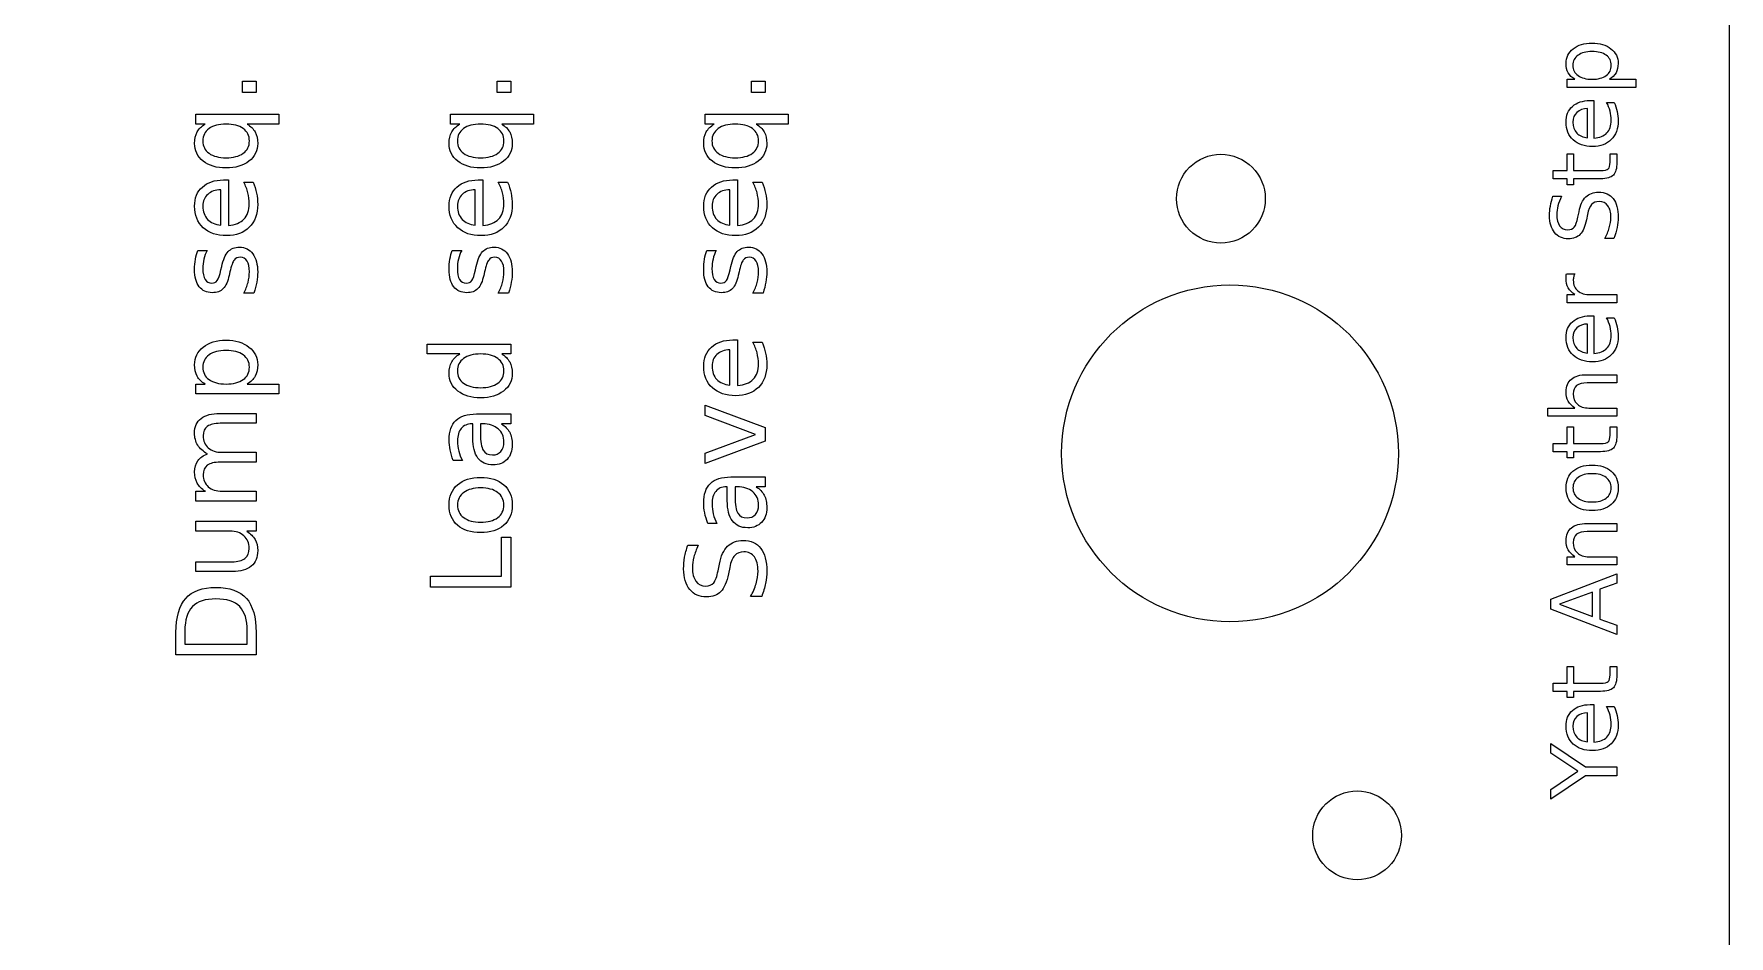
# Model space of a CAD drawing. Extents: x 30 to 245, y 40 to 174.
# Drawn here: x 185.8 to 245, y 73 to 104.5 of the extents above; entities that cross this region are included whole.
import ezdxf

# ---------------------------------------------------------------- set-up
doc = ezdxf.new("R2010")
doc.units = 0
doc.layers.add('Calque_1', color=7, linetype='CONTINUOUS')

msp = doc.modelspace()

# ---------------------------------------------------------------- linework, layer by layer
at = {"layer": 'Calque_1', "color": 1}
for points in [[(30, 174.5), (245, 174.5), (245, 39.5), (30, 39.5)], [(228.8025, 98.745)], [(233.45001, 89.855)], [(233.55999, 76.52)]]:
    msp.add_lwpolyline(points, close=True, dxfattribs=at)
at = {"layer": 'Calque_1', "color": 7}
for points in [[(240.2153, 103.88305)], [(193.08375, 102.45312), (193.08375, 102.84875), (193.56, 102.84875), (193.56, 102.45312)], [(201.97375, 102.45312), (201.97375, 102.84875), (202.45, 102.84875), (202.45, 102.45312)], [(210.86375, 102.45312), (210.86375, 102.84875), (211.34, 102.84875), (211.34, 102.45312)], [(240.82007, 102.9147)], [(240.14259, 102.1722)], [(192.51187, 100.17312)], [(201.40187, 100.17312)], [(210.29187, 100.17312)], [(238.84634, 98.83254)], [(209.30189, 96.94067)], [(240.14259, 94.65439)], [(192.51187, 93.44937)], [(200.66877, 93.32375)], [(240.03435, 92.60169)], [(193.24498, 92.27562)], [(201.40187, 92.14812)], [(201.25189, 91.22937)], [(209.24, 89.49687), (209.24, 89.8625), (211.0025, 90.51875), (209.24, 91.175), (209.24, 91.54062), (211.34, 90.75312), (211.34, 90.28437)], [(191.8631, 89.83437)], [(210.14179, 89.03187)], [(239.30574, 88.65252)], [(239.54705, 88.65252)], [(200.29937, 88.05312)], [(200.59187, 88.05312)], [(240.03435, 87.41039)], [(191.40937, 86.59437)], [(199.65062, 85.18437), (199.65062, 85.56312), (202.13125, 85.56312), (202.13125, 86.92625), (202.45, 86.92625), (202.45, 85.18437)], [(208.6325, 86.645)], [(192.73128, 85.72625)], [(238.77052, 84.41253), (238.77052, 84.76677), (241.08, 85.64694), (241.08, 85.32209), (240.48755, 85.11172), (240.48755, 84.07067), (241.08, 83.8603), (241.08, 83.53081)], [(239.07835, 84.58888), (240.22767, 84.16503), (240.22767, 85.01427)], [(240.14259, 81.0852)], [(238.77052, 77.78263), (238.77052, 78.1183), (239.7203, 78.7587), (238.77052, 79.39447), (238.77052, 79.73014), (239.98017, 78.91339), (241.08, 78.91339), (241.08, 78.59938), (239.98017, 78.59938)]]:
    msp.add_lwpolyline(points, close=True, dxfattribs=at)
for points in [[(240.82013, 102.9147), (241.73897, 102.9147), (241.73897, 102.62853), (239.3475, 102.62853), (239.3475, 102.9147), (239.61047, 102.9147)], [(240.06065, 100.87283), (240.0591, 101.88758)], [(240.1426, 102.1722), (240.28181, 102.1722), (240.28181, 100.86355)], [(240.72269, 102.10569), (240.99185, 102.10569)], [(191.77877, 101.34875), (191.46, 101.34875), (191.46, 101.69375), (194.35875, 101.69375), (194.35875, 101.34875), (193.245, 101.34875)], [(200.66877, 101.34875), (200.35, 101.34875), (200.35, 101.69375), (203.24875, 101.69375), (203.24875, 101.34875), (202.135, 101.34875)], [(209.55877, 101.34875), (209.24, 101.34875), (209.24, 101.69375), (212.13875, 101.69375), (212.13875, 101.34875), (211.025, 101.34875)], [(238.8556, 99.72814), (239.3475, 99.72814), (239.3475, 100.31441), (239.5687, 100.31441), (239.5687, 99.72814), (240.5092, 99.72814)], [(240.84175, 100.02202), (240.84175, 100.31438), (241.08, 100.31438), (241.08, 100.02202)], [(240.5092, 99.44194), (239.5687, 99.44194), (239.5687, 99.23311), (239.3475, 99.23311), (239.3475, 99.44194), (238.8556, 99.44194), (238.8556, 99.72814)], [(192.32437, 97.82562), (192.3225, 99.05562)], [(192.42375, 99.40062), (192.5925, 99.40062), (192.5925, 97.81437)], [(192.42385, 99.40062), (192.42375, 99.40062)], [(193.12692, 99.32), (193.45317, 99.32)], [(201.21437, 97.82562), (201.2125, 99.05562)], [(201.31365, 99.40062), (201.31375, 99.40062)], [(201.31375, 99.40062), (201.4825, 99.40062), (201.4825, 97.81437)], [(202.01682, 99.32), (202.34307, 99.32)], [(210.10437, 97.82562), (210.1025, 99.05562)], [(210.20375, 99.40062), (210.3725, 99.40062), (210.3725, 97.81437)], [(210.20385, 99.40062), (210.20375, 99.40062)], [(210.90692, 99.32), (211.23317, 99.32)], [(238.84631, 98.8325), (239.15105, 98.8325)], [(239.72026, 98.10087), (239.75896, 98.28959)], [(240.05594, 98.19832), (240.01884, 98.00806)], [(240.97792, 97.35527), (240.65617, 97.35527)], [(191.52199, 96.94067), (191.52187, 96.94062)], [(191.52187, 96.94062), (191.84812, 96.94062)], [(200.41199, 96.94067), (200.41187, 96.94062)], [(200.41187, 96.94062), (200.73812, 96.94062)], [(209.30187, 96.94062), (209.62812, 96.94062)], [(192.33192, 96.25814), (192.35822, 96.37627)], [(192.64697, 96.1888), (192.61887, 96.0688)], [(201.22182, 96.25814), (201.24812, 96.37627)], [(201.53697, 96.1888), (201.50887, 96.0688)], [(210.11192, 96.25814), (210.13812, 96.37627)], [(210.42687, 96.1888), (210.39877, 96.0688)], [(239.32158, 96.12396), (239.61356, 96.12547)], [(193.48327, 95.44814), (193.12702, 95.44814)], [(202.37317, 95.44814), (202.01692, 95.44814)], [(211.26317, 95.44814), (210.90692, 95.44814)], [(240.16739, 95.39689), (241.08, 95.39689), (241.08, 95.11072), (239.3475, 95.11072), (239.3475, 95.39689), (239.61666, 95.39689)], [(240.06065, 93.35502), (240.0591, 94.36977)], [(240.1426, 94.65439), (240.28181, 94.65439), (240.28181, 93.34573)], [(240.72269, 94.58788), (240.99185, 94.58788)], [(200.66875, 93.32375), (199.5325, 93.32375), (199.5325, 93.66875), (202.45, 93.66875), (202.45, 93.32375), (202.135, 93.32375)], [(210.20375, 93.81312), (210.3725, 93.81312), (210.3725, 92.22687)], [(210.20385, 93.81312), (210.20375, 93.81312)], [(210.90692, 93.7325), (211.23317, 93.7325)], [(210.10437, 92.23812), (210.1025, 93.46812)], [(240.03431, 92.60169), (241.08, 92.60169), (241.08, 92.31706), (240.0436, 92.31706)], [(193.245, 92.27562), (194.35875, 92.27562), (194.35875, 91.92875), (191.46, 91.92875), (191.46, 92.27562), (191.77875, 92.27562)], [(192.2925, 91.25187), (193.56, 91.25187), (193.56, 90.905), (192.30375, 90.905)], [(201.25187, 91.22937), (202.45, 91.22937), (202.45, 90.88437), (202.13125, 90.88437)], [(240.10083, 91.43689), (241.08, 91.43689), (241.08, 91.15072), (238.67306, 91.15072), (238.67306, 91.43689), (239.61666, 91.43689)], [(201.12437, 90.40062), (201.12437, 90.88437), (201.09067, 90.88437)], [(201.47122, 90.88437), (201.39432, 90.88437), (201.39437, 90.54125)], [(238.8556, 90.19939), (239.3475, 90.19939), (239.3475, 90.78566), (239.5687, 90.78566), (239.5687, 90.19939), (240.5092, 90.19939)], [(240.84175, 90.49327), (240.84175, 90.78563), (241.08, 90.78563), (241.08, 90.49327)], [(240.5092, 89.91319), (239.5687, 89.91319), (239.5687, 89.70436), (239.3475, 89.70436), (239.3475, 89.91319), (238.8556, 89.91319), (238.8556, 90.19939)], [(192.37312, 89.8925), (193.56, 89.8925), (193.56, 89.54562), (192.30375, 89.54562)], [(200.76439, 89.60937), (200.44564, 89.60937)], [(210.14187, 89.03187), (211.34, 89.03187), (211.34, 88.68687), (211.02125, 88.68687)], [(192.37312, 88.53312), (193.56, 88.53312), (193.56, 88.18625), (191.46, 88.18625), (191.46, 88.53312), (191.78625, 88.53312)], [(210.01437, 88.20312), (210.01437, 88.68687), (209.98057, 88.68687)], [(210.36122, 88.68687), (210.28432, 88.68687), (210.28437, 88.34375)], [(192.65062, 87.14), (191.46, 87.14), (191.46, 87.485), (193.56, 87.485), (193.56, 87.14), (193.2375, 87.14)], [(209.65429, 87.41187), (209.33554, 87.41187)], [(240.03431, 87.41038), (241.08, 87.41038), (241.08, 87.12575), (240.0436, 87.12575)], [(208.6325, 86.645), (209.00187, 86.645)], [(192.73125, 85.72625), (191.46, 85.72625), (191.46, 86.07125), (192.71812, 86.07125)], [(209.69189, 85.75812), (209.73879, 85.98687)], [(210.09877, 85.87625), (210.05377, 85.64562)], [(240.10083, 86.24559), (241.08, 86.24559), (241.08, 85.95942), (239.3475, 85.95942), (239.3475, 86.24559), (239.61666, 86.24559)], [(211.21629, 84.85437), (210.82629, 84.85437)], [(190.76062, 82.82187), (190.76062, 83.6)], [(193.56, 83.6), (193.56, 82.82187), (190.76062, 82.82187)], [(191.07187, 83.20062), (193.24875, 83.20062), (193.24875, 83.65812)], [(191.07187, 83.65812), (191.07187, 83.20062)], [(238.8556, 81.83389), (239.3475, 81.83389), (239.3475, 82.42016), (239.5687, 82.42016), (239.5687, 81.83389), (240.5092, 81.83389)], [(240.84175, 82.12776), (240.84175, 82.42012), (241.08, 82.42012), (241.08, 82.12776)], [(240.5092, 81.54768), (239.5687, 81.54768), (239.5687, 81.33885), (239.3475, 81.33885), (239.3475, 81.54768), (238.8556, 81.54768), (238.8556, 81.83389)], [(240.06065, 79.78583), (240.0591, 80.80058)], [(240.1426, 81.0852), (240.28181, 81.0852), (240.28181, 79.77655)], [(240.72269, 81.01869), (240.99185, 81.01869)]]:
    msp.add_lwpolyline(points, dxfattribs=at)
for points in [[(239.30573, 103.46848), (239.30573, 103.67886), (239.38926, 103.849533), (239.55632, 103.9805)], [(239.72339, 103.75311), (239.603763, 103.667517), (239.54395, 103.54944), (239.54395, 103.39888)], [(239.55632, 103.9805), (239.72338, 104.1125), (239.943037, 104.1785), (240.21529, 104.1785)], [(240.2153, 103.88305), (240.005953, 103.88305), (239.841983, 103.839737), (239.72339, 103.75311)], [(240.21529, 104.1785), (240.487537, 104.1785), (240.707193, 104.1125), (240.87426, 103.9805)], [(240.70875, 103.75311), (240.589123, 103.839737), (240.42464, 103.88305), (240.2153, 103.88305)], [(240.88664, 103.39888), (240.88664, 103.54944), (240.827343, 103.667517), (240.70875, 103.75311)], [(240.87426, 103.9805), (241.04132, 103.849533), (241.12485, 103.67886), (241.12485, 103.46848)], [(239.38153, 103.14055), (239.330997, 103.23233), (239.30573, 103.34164), (239.30573, 103.46848)], [(239.61047, 102.9147), (239.507343, 102.9745), (239.43103, 103.049783), (239.38153, 103.14055)], [(239.54395, 103.39888), (239.54395, 103.248313), (239.603763, 103.129717), (239.72339, 103.04309)], [(239.72339, 103.04309), (239.841983, 102.957497), (240.005953, 102.9147), (240.2153, 102.9147)], [(240.2153, 102.9147), (240.42464, 102.9147), (240.589123, 102.957497), (240.70875, 103.04309)], [(240.70875, 103.04309), (240.827343, 103.129717), (240.88664, 103.248313), (240.88664, 103.39888)], [(241.05055, 103.14055), (241.000017, 103.049797), (240.92319, 102.974513), (240.82007, 102.9147)], [(241.12485, 103.46848), (241.12485, 103.34164), (241.100083, 103.23233), (241.05055, 103.14055)], [(239.30573, 101.41578), (239.30573, 101.648847), (239.38101, 101.832927), (239.53157, 101.96802)], [(239.53157, 101.96802), (239.681103, 102.10414), (239.884777, 102.1722), (240.14259, 102.1722)], [(240.0591, 101.88758), (239.903387, 101.88558), (239.779123, 101.84175), (239.68631, 101.75609)], [(240.84335, 101.79941), (240.81655, 101.90253), (240.77633, 102.004623), (240.72269, 102.10569)], [(240.99185, 102.10569), (241.035183, 102.003597), (241.068183, 101.898923), (241.09085, 101.79167)], [(191.50127, 101.07312), (191.56127, 101.184373), (191.65377, 101.27625), (191.77877, 101.34875)], [(192.51187, 101.34875), (192.258123, 101.34875), (192.059373, 101.29625), (191.91562, 101.19125)], [(193.11, 101.19125), (192.965, 101.29625), (192.765623, 101.34875), (192.51187, 101.34875)], [(193.245, 101.34875), (193.37, 101.27625), (193.463123, 101.184373), (193.52437, 101.07312)], [(200.39127, 101.07312), (200.45127, 101.184373), (200.54377, 101.27625), (200.66877, 101.34875)], [(201.40187, 101.34875), (201.148123, 101.34875), (200.949373, 101.29625), (200.80562, 101.19125)], [(202, 101.19125), (201.855, 101.29625), (201.655623, 101.34875), (201.40187, 101.34875)], [(202.135, 101.34875), (202.26, 101.27625), (202.353123, 101.184373), (202.41437, 101.07312)], [(209.28127, 101.07312), (209.34127, 101.184373), (209.43377, 101.27625), (209.55877, 101.34875)], [(210.29187, 101.34875), (210.038123, 101.34875), (209.839373, 101.29625), (209.69562, 101.19125)], [(210.89, 101.19125), (210.745, 101.29625), (210.545623, 101.34875), (210.29187, 101.34875)], [(211.025, 101.34875), (211.15, 101.27625), (211.243123, 101.184373), (211.30437, 101.07312)], [(239.55632, 100.79548), (239.38926, 100.94914), (239.30573, 101.155907), (239.30573, 101.41578)], [(239.68631, 101.75609), (239.593497, 101.67153), (239.54709, 101.559127), (239.54709, 101.41888)], [(239.54709, 101.41888), (239.54709, 101.260067), (239.59195, 101.132707), (239.68167, 101.0368)], [(240.73041, 101.03989), (240.832503, 101.14611), (240.88355, 101.29358), (240.88355, 101.4823)], [(240.88355, 101.4823), (240.88355, 101.591613), (240.87015, 101.697317), (240.84335, 101.79941)], [(241.12485, 101.46528), (241.12485, 101.188907), (241.044413, 100.969767), (240.88354, 100.80786)], [(241.09085, 101.79167), (241.113517, 101.684423), (241.12485, 101.575627), (241.12485, 101.46528)], [(191.40937, 100.67562), (191.40937, 100.83062), (191.440003, 100.96312), (191.50127, 101.07312)], [(191.71312, 100.055), (191.51062, 100.215), (191.40937, 100.421873), (191.40937, 100.67562)], [(191.91562, 101.19125), (191.77062, 101.08625), (191.69812, 100.9425), (191.69812, 100.76)], [(191.69812, 100.76), (191.69812, 100.5775), (191.77062, 100.43375), (191.91562, 100.32875)], [(193.32562, 100.76), (193.32562, 100.9425), (193.253747, 101.08625), (193.11, 101.19125)], [(193.11, 100.32875), (193.253747, 100.43375), (193.32562, 100.5775), (193.32562, 100.76)], [(193.61437, 100.67562), (193.61437, 100.421873), (193.51312, 100.215), (193.31062, 100.055)], [(193.52437, 101.07312), (193.58437, 100.96312), (193.61437, 100.83062), (193.61437, 100.67562)], [(200.29937, 100.67562), (200.29937, 100.83062), (200.330003, 100.96312), (200.39127, 101.07312)], [(200.60312, 100.055), (200.40062, 100.215), (200.29937, 100.421873), (200.29937, 100.67562)], [(200.80562, 101.19125), (200.66062, 101.08625), (200.58812, 100.9425), (200.58812, 100.76)], [(200.58812, 100.76), (200.58812, 100.5775), (200.66062, 100.43375), (200.80562, 100.32875)], [(202.21562, 100.76), (202.21562, 100.9425), (202.143747, 101.08625), (202, 101.19125)], [(202, 100.32875), (202.143747, 100.43375), (202.21562, 100.5775), (202.21562, 100.76)], [(202.50437, 100.67562), (202.50437, 100.421873), (202.40312, 100.215), (202.20062, 100.055)], [(202.41437, 101.07312), (202.47437, 100.96312), (202.50437, 100.83062), (202.50437, 100.67562)], [(209.18937, 100.67562), (209.18937, 100.83062), (209.220003, 100.96312), (209.28127, 101.07312)], [(209.49312, 100.055), (209.29062, 100.215), (209.18937, 100.421873), (209.18937, 100.67562)], [(209.69562, 101.19125), (209.55062, 101.08625), (209.47812, 100.9425), (209.47812, 100.76)], [(209.47812, 100.76), (209.47812, 100.5775), (209.55062, 100.43375), (209.69562, 100.32875)], [(211.10562, 100.76), (211.10562, 100.9425), (211.033747, 101.08625), (210.89, 101.19125)], [(210.89, 100.32875), (211.033747, 100.43375), (211.10562, 100.5775), (211.10562, 100.76)], [(211.39437, 100.67562), (211.39437, 100.421873), (211.29312, 100.215), (211.09062, 100.055)], [(211.30437, 101.07312), (211.36437, 100.96312), (211.39437, 100.83062), (211.39437, 100.67562)], [(240.23076, 100.56655), (239.947167, 100.56655), (239.722353, 100.64286), (239.55632, 100.79548)], [(239.68167, 101.0368), (239.771383, 100.94192), (239.89771, 100.887263), (240.06065, 100.87283)], [(240.88354, 100.80786), (240.722667, 100.646987), (240.505073, 100.56655), (240.23076, 100.56655)], [(240.28181, 100.86355), (240.47775, 100.87595), (240.627283, 100.93473), (240.73041, 101.03989)], [(192.51187, 99.81687), (192.18187, 99.81687), (191.91562, 99.896247), (191.71312, 100.055)], [(191.91562, 100.32875), (192.059373, 100.224997), (192.258123, 100.17312), (192.51187, 100.17312)], [(192.51187, 100.17312), (192.765623, 100.17312), (192.965, 100.224997), (193.11, 100.32875)], [(193.31062, 100.055), (193.10812, 99.896247), (192.84187, 99.81687), (192.51187, 99.81687)], [(201.40187, 99.81687), (201.07187, 99.81687), (200.80562, 99.896247), (200.60312, 100.055)], [(200.80562, 100.32875), (200.949373, 100.224997), (201.148123, 100.17312), (201.40187, 100.17312)], [(201.40187, 100.17312), (201.655623, 100.17312), (201.855, 100.224997), (202, 100.32875)], [(202.20062, 100.055), (201.99812, 99.896247), (201.73187, 99.81687), (201.40187, 99.81687)], [(210.29187, 99.81687), (209.96187, 99.81687), (209.69562, 99.896247), (209.49312, 100.055)], [(209.69562, 100.32875), (209.839373, 100.224997), (210.038123, 100.17312), (210.29187, 100.17312)], [(210.29187, 100.17312), (210.545623, 100.17312), (210.745, 100.224997), (210.89, 100.32875)], [(211.09062, 100.055), (210.88812, 99.896247), (210.62187, 99.81687), (210.29187, 99.81687)], [(240.5092, 99.72814), (240.650487, 99.72814), (240.741237, 99.747207), (240.78145, 99.78534)], [(240.9578, 99.56723), (240.8753, 99.483703), (240.725767, 99.44194), (240.5092, 99.44194)], [(240.78145, 99.78534), (240.82165, 99.82454), (240.84175, 99.903433), (240.84175, 100.02202)], [(241.08, 100.02202), (241.08, 99.80236), (241.039267, 99.650763), (240.9578, 99.56723)], [(191.40947, 98.48375), (191.40947, 98.76625), (191.50072, 98.989373), (191.68322, 99.15312)], [(191.68322, 99.15312), (191.864473, 99.31812), (192.11135, 99.40062), (192.42385, 99.40062)], [(191.87062, 98.89625), (191.75812, 98.79375), (191.70187, 98.6575), (191.70187, 98.4875)], [(192.3225, 99.05562), (192.133747, 99.052953), (191.98312, 98.99983), (191.87062, 98.89625)], [(193.27317, 98.94875), (193.240637, 99.07375), (193.191887, 99.1975), (193.12692, 99.32)], [(193.32187, 98.56437), (193.32187, 98.69687), (193.305637, 98.824997), (193.27317, 98.94875)], [(193.45317, 99.32), (193.505637, 99.196247), (193.545637, 99.06937), (193.57317, 98.93937)], [(193.57317, 98.93937), (193.600703, 98.80937), (193.61447, 98.677497), (193.61447, 98.54375)], [(200.29927, 98.48375), (200.29927, 98.76625), (200.39052, 98.989373), (200.57302, 99.15312)], [(200.57302, 99.15312), (200.754273, 99.31812), (201.00115, 99.40062), (201.31365, 99.40062)], [(200.76062, 98.89625), (200.64812, 98.79375), (200.59187, 98.6575), (200.59187, 98.4875)], [(201.2125, 99.05562), (201.023747, 99.052953), (200.87312, 98.99983), (200.76062, 98.89625)], [(202.16307, 98.94875), (202.130603, 99.07375), (202.081853, 99.1975), (202.01682, 99.32)], [(202.21187, 98.56437), (202.21187, 98.69687), (202.195603, 98.824997), (202.16307, 98.94875)], [(202.34307, 99.32), (202.395603, 99.196247), (202.435603, 99.06937), (202.46307, 98.93937)], [(202.46307, 98.93937), (202.490537, 98.80937), (202.50427, 98.677497), (202.50427, 98.54375)], [(209.18947, 98.48375), (209.18947, 98.76625), (209.28072, 98.989373), (209.46322, 99.15312)], [(209.46322, 99.15312), (209.644473, 99.31812), (209.89135, 99.40062), (210.20385, 99.40062)], [(209.65062, 98.89625), (209.53812, 98.79375), (209.48187, 98.6575), (209.48187, 98.4875)], [(210.1025, 99.05562), (209.913747, 99.052953), (209.76312, 98.99983), (209.65062, 98.89625)], [(211.05317, 98.94875), (211.020637, 99.07375), (210.971887, 99.1975), (210.90692, 99.32)], [(211.10187, 98.56437), (211.10187, 98.69687), (211.085637, 98.824997), (211.05317, 98.94875)], [(211.23317, 99.32), (211.285637, 99.196247), (211.325637, 99.06937), (211.35317, 98.93937)], [(211.35317, 98.93937), (211.380703, 98.80937), (211.39447, 98.677497), (211.39447, 98.54375)], [(239.99409, 98.8047), (240.105463, 98.916073), (240.254993, 98.97176), (240.44268, 98.97176)], [(240.44268, 98.97176), (240.66646, 98.97176), (240.8361, 98.89648), (240.9516, 98.74592)], [(191.71322, 97.73187), (191.51072, 97.918123), (191.40947, 98.16875), (191.40947, 98.48375)], [(191.70187, 98.4875), (191.70187, 98.295), (191.756247, 98.140623), (191.865, 98.02437)], [(193.13625, 98.02812), (193.259997, 98.156873), (193.32187, 98.335623), (193.32187, 98.56437)], [(193.61447, 98.54375), (193.61447, 98.20875), (193.51697, 97.943123), (193.32197, 97.74687)], [(200.60302, 97.73187), (200.40052, 97.918123), (200.29927, 98.16875), (200.29927, 98.48375)], [(200.59187, 98.4875), (200.59187, 98.295), (200.646247, 98.140623), (200.755, 98.02437)], [(202.02625, 98.02812), (202.149997, 98.156873), (202.21187, 98.335623), (202.21187, 98.56437)], [(202.50427, 98.54375), (202.50427, 98.20875), (202.40677, 97.943123), (202.21177, 97.74687)], [(209.49322, 97.73187), (209.29072, 97.918123), (209.18947, 98.16875), (209.18947, 98.48375)], [(209.48187, 98.4875), (209.48187, 98.295), (209.536247, 98.140623), (209.645, 98.02437)], [(210.91625, 98.02812), (211.039997, 98.156873), (211.10187, 98.335623), (211.10187, 98.56437)], [(211.39447, 98.54375), (211.39447, 98.20875), (211.29697, 97.943123), (211.10197, 97.74687)], [(238.72874, 98.15656), (238.72874, 98.26484), (238.73854, 98.375183), (238.75814, 98.48759)], [(238.75814, 98.48759), (238.77774, 98.599997), (238.80714, 98.71498), (238.84634, 98.83254)], [(239.0242, 98.49683), (238.996333, 98.391643), (238.9824, 98.290063), (238.9824, 98.19209)], [(239.15105, 98.8325), (239.094317, 98.713907), (239.052033, 98.602017), (239.0242, 98.49683)], [(239.75896, 98.28959), (239.803293, 98.52265), (239.88167, 98.694353), (239.99409, 98.8047)], [(240.1998, 98.54018), (240.135867, 98.471087), (240.087913, 98.357133), (240.05594, 98.19832)], [(240.46586, 98.64537), (240.352427, 98.64537), (240.26374, 98.610307), (240.1998, 98.54018)], [(240.76596, 98.49996), (240.695833, 98.5969), (240.5958, 98.64537), (240.46586, 98.64537)], [(240.87114, 98.08695), (240.87114, 98.265357), (240.83608, 98.403027), (240.76596, 98.49996)], [(240.9516, 98.74592), (241.0671, 98.596387), (241.12485, 98.37673), (241.12485, 98.08695)], [(192.53072, 97.45437), (192.186973, 97.45437), (191.914473, 97.54687), (191.71322, 97.73187)], [(191.865, 98.02437), (191.973747, 97.90937), (192.12687, 97.84312), (192.32437, 97.82562)], [(193.32197, 97.74687), (193.12697, 97.55187), (192.86322, 97.45437), (192.53072, 97.45437)], [(192.5925, 97.81437), (192.83, 97.82937), (193.01125, 97.90062), (193.13625, 98.02812)], [(201.42052, 97.45437), (201.076773, 97.45437), (200.804273, 97.54687), (200.60302, 97.73187)], [(200.755, 98.02437), (200.863747, 97.90937), (201.01687, 97.84312), (201.21437, 97.82562)], [(202.21177, 97.74687), (202.01677, 97.55187), (201.75302, 97.45437), (201.42052, 97.45437)], [(201.4825, 97.81437), (201.72, 97.82937), (201.90125, 97.90062), (202.02625, 98.02812)], [(210.31072, 97.45437), (209.966973, 97.45437), (209.694473, 97.54687), (209.49322, 97.73187)], [(209.645, 98.02437), (209.753747, 97.90937), (209.90687, 97.84312), (210.10437, 97.82562)], [(211.10197, 97.74687), (210.90697, 97.55187), (210.64322, 97.45437), (210.31072, 97.45437)], [(210.3725, 97.81437), (210.61, 97.82937), (210.79125, 97.90062), (210.91625, 98.02812)], [(238.90509, 97.56101), (238.787523, 97.705383), (238.72874, 97.9039), (238.72874, 98.15656)], [(238.9824, 98.19209), (238.9824, 98.021937), (239.0154, 97.890453), (239.0814, 97.79764)], [(239.0814, 97.79764), (239.1474, 97.70586), (239.241243, 97.65997), (239.36293, 97.65997)], [(239.36293, 97.65997), (239.465023, 97.65997), (239.542367, 97.690403), (239.59496, 97.75127)], [(239.59496, 97.75127), (239.646493, 97.813137), (239.68826, 97.92967), (239.72026, 98.10087)], [(240.01884, 98.00806), (239.97244, 97.774993), (239.899737, 97.606383), (239.80073, 97.50223)], [(240.65617, 97.35527), (240.727323, 97.482117), (240.780947, 97.606383), (240.81704, 97.72807)], [(240.81704, 97.72807), (240.853107, 97.849757), (240.87114, 97.969383), (240.87114, 98.08695)], [(241.08775, 97.73735), (241.063017, 97.61463), (241.026407, 97.48727), (240.97792, 97.35527)], [(241.12485, 98.08695), (241.12485, 97.977637), (241.112483, 97.861103), (241.08775, 97.73735)], [(239.38771, 97.34599), (239.183523, 97.34599), (239.02265, 97.417663), (238.90509, 97.56101)], [(239.80073, 97.50223), (239.70173, 97.39807), (239.564057, 97.34599), (239.38771, 97.34599)], [(191.40949, 96.26942), (191.40949, 96.39692), (191.418857, 96.51692), (191.43759, 96.62942)], [(191.43759, 96.62942), (191.456323, 96.74192), (191.484457, 96.84567), (191.52199, 96.94067)], [(191.73562, 96.63687), (191.71062, 96.53187), (191.69812, 96.42312), (191.69812, 96.31062)], [(191.84812, 96.94062), (191.79812, 96.84312), (191.76062, 96.74187), (191.73562, 96.63687)], [(192.35822, 96.37627), (192.410687, 96.62127), (192.485063, 96.79502), (192.58135, 96.89752)], [(192.58135, 96.89752), (192.67635, 97.001267), (192.809473, 97.05314), (192.98072, 97.05314)], [(192.79135, 96.60317), (192.74135, 96.540703), (192.693223, 96.40258), (192.64697, 96.1888)], [(193.00697, 96.69877), (192.913223, 96.69877), (192.84135, 96.666903), (192.79135, 96.60317)], [(192.98072, 97.05314), (193.17572, 97.05314), (193.330097, 96.97564), (193.44385, 96.82064)], [(193.24322, 96.56752), (193.186953, 96.65502), (193.108203, 96.69877), (193.00697, 96.69877)], [(193.32572, 96.19252), (193.32572, 96.35502), (193.29822, 96.48002), (193.24322, 96.56752)], [(193.44385, 96.82064), (193.557597, 96.666893), (193.61447, 96.45502), (193.61447, 96.18502)], [(200.29949, 96.26942), (200.29949, 96.39692), (200.308857, 96.51692), (200.32759, 96.62942)], [(200.32759, 96.62942), (200.346323, 96.74192), (200.374457, 96.84567), (200.41199, 96.94067)], [(200.62562, 96.63687), (200.60062, 96.53187), (200.58812, 96.42312), (200.58812, 96.31062)], [(200.73812, 96.94062), (200.68812, 96.84312), (200.65062, 96.74187), (200.62562, 96.63687)], [(201.24812, 96.37627), (201.300653, 96.62127), (201.37503, 96.79502), (201.47125, 96.89752)], [(201.47125, 96.89752), (201.56625, 97.001267), (201.699373, 97.05314), (201.87062, 97.05314)], [(201.68135, 96.60317), (201.63135, 96.540703), (201.583223, 96.40258), (201.53697, 96.1888)], [(201.89697, 96.69877), (201.803223, 96.69877), (201.73135, 96.666903), (201.68135, 96.60317)], [(201.87062, 97.05314), (202.06562, 97.05314), (202.219997, 96.97564), (202.33375, 96.82064)], [(202.13322, 96.56752), (202.076953, 96.65502), (201.998203, 96.69877), (201.89697, 96.69877)], [(202.21572, 96.19252), (202.21572, 96.35502), (202.18822, 96.48002), (202.13322, 96.56752)], [(202.33375, 96.82064), (202.447497, 96.666893), (202.50437, 96.45502), (202.50437, 96.18502)], [(209.18939, 96.26942), (209.18939, 96.39692), (209.198757, 96.51692), (209.21749, 96.62942)], [(209.21749, 96.62942), (209.236223, 96.74192), (209.264357, 96.84567), (209.30189, 96.94067)], [(209.51562, 96.63687), (209.49062, 96.53187), (209.47812, 96.42312), (209.47812, 96.31062)], [(209.62812, 96.94062), (209.57812, 96.84312), (209.54062, 96.74187), (209.51562, 96.63687)], [(210.13812, 96.37627), (210.190653, 96.62127), (210.26503, 96.79502), (210.36125, 96.89752)], [(210.36125, 96.89752), (210.45625, 97.001267), (210.589373, 97.05314), (210.76062, 97.05314)], [(210.57125, 96.60317), (210.52125, 96.540703), (210.473123, 96.40258), (210.42687, 96.1888)], [(210.78687, 96.69877), (210.693123, 96.69877), (210.62125, 96.666903), (210.57125, 96.60317)], [(210.76062, 97.05314), (210.95562, 97.05314), (211.109997, 96.97564), (211.22375, 96.82064)], [(211.02312, 96.56752), (210.966853, 96.65502), (210.888103, 96.69877), (210.78687, 96.69877)], [(211.10562, 96.19252), (211.10562, 96.35502), (211.07812, 96.48002), (211.02312, 96.56752)], [(211.22375, 96.82064), (211.337497, 96.666893), (211.39437, 96.45502), (211.39437, 96.18502)], [(191.57074, 95.67317), (191.46324, 95.81317), (191.40949, 96.01192), (191.40949, 96.26942)], [(191.69812, 96.31062), (191.69812, 96.139373), (191.724387, 96.010623), (191.77692, 95.92437)], [(191.77692, 95.92437), (191.829387, 95.83937), (191.908137, 95.79687), (192.01317, 95.79687)], [(192.20255, 95.88877), (192.24755, 95.950037), (192.290673, 96.07316), (192.33192, 96.25814)], [(192.61887, 96.0688), (192.57387, 95.855047), (192.50512, 95.70067), (192.41262, 95.60567)], [(193.27702, 95.82502), (193.309487, 95.948767), (193.32572, 96.071267), (193.32572, 96.19252)], [(193.61447, 96.18502), (193.61447, 96.07252), (193.603237, 95.95502), (193.58077, 95.83252)], [(200.46074, 95.67317), (200.35324, 95.81317), (200.29949, 96.01192), (200.29949, 96.26942)], [(200.58812, 96.31062), (200.58812, 96.139373), (200.614353, 96.010623), (200.66682, 95.92437)], [(200.66682, 95.92437), (200.719353, 95.83937), (200.798103, 95.79687), (200.90307, 95.79687)], [(201.09245, 95.88877), (201.13745, 95.950037), (201.180573, 96.07316), (201.22182, 96.25814)], [(201.50887, 96.0688), (201.46387, 95.855047), (201.39512, 95.70067), (201.30262, 95.60567)], [(202.16692, 95.82502), (202.199453, 95.948767), (202.21572, 96.071267), (202.21572, 96.19252)], [(202.50437, 96.18502), (202.50437, 96.07252), (202.493137, 95.95502), (202.47067, 95.83252)], [(209.35064, 95.67317), (209.24314, 95.81317), (209.18939, 96.01192), (209.18939, 96.26942)], [(209.47812, 96.31062), (209.47812, 96.139373), (209.504387, 96.010623), (209.55692, 95.92437)], [(209.55692, 95.92437), (209.609387, 95.83937), (209.688137, 95.79687), (209.79317, 95.79687)], [(209.98255, 95.88877), (210.02755, 95.950037), (210.070673, 96.07316), (210.11192, 96.25814)], [(210.39877, 96.0688), (210.35377, 95.855047), (210.28502, 95.70067), (210.19252, 95.60567)], [(211.05692, 95.82502), (211.089387, 95.948767), (211.10562, 96.071267), (211.10562, 96.19252)], [(211.39437, 96.18502), (211.39437, 96.07252), (211.383137, 95.95502), (211.36067, 95.83252)], [(239.30578, 95.98006), (239.30578, 95.99966), (239.307447, 96.021327), (239.31078, 96.04506)], [(239.38308, 95.63047), (239.331547, 95.726377), (239.30578, 95.842907), (239.30578, 95.98006)], [(239.31078, 96.04506), (239.31278, 96.068793), (239.31638, 96.095093), (239.32158, 96.12396)], [(239.57336, 96.02028), (239.564093, 95.983147), (239.55946, 95.941897), (239.55946, 95.89653)], [(239.61356, 96.12547), (239.595027, 96.09347), (239.581627, 96.058407), (239.57336, 96.02028)], [(192.02824, 95.46317), (191.83074, 95.46317), (191.67824, 95.53317), (191.57074, 95.67317)], [(192.01317, 95.79687), (192.09317, 95.79687), (192.156297, 95.827503), (192.20255, 95.88877)], [(192.41262, 95.60567), (192.318867, 95.51067), (192.19074, 95.46317), (192.02824, 95.46317)], [(193.12702, 95.44814), (193.193287, 95.57564), (193.243287, 95.701267), (193.27702, 95.82502)], [(193.58077, 95.83252), (193.559503, 95.711267), (193.527003, 95.58314), (193.48327, 95.44814)], [(200.91824, 95.46317), (200.72074, 95.46317), (200.56824, 95.53317), (200.46074, 95.67317)], [(200.90307, 95.79687), (200.98307, 95.79687), (201.046197, 95.827503), (201.09245, 95.88877)], [(201.30262, 95.60567), (201.208867, 95.51067), (201.08074, 95.46317), (200.91824, 95.46317)], [(202.01692, 95.44814), (202.083187, 95.57564), (202.133187, 95.701267), (202.16692, 95.82502)], [(202.47067, 95.83252), (202.449403, 95.711267), (202.416903, 95.58314), (202.37317, 95.44814)], [(209.80814, 95.46317), (209.61064, 95.46317), (209.45814, 95.53317), (209.35064, 95.67317)], [(209.79317, 95.79687), (209.87317, 95.79687), (209.936297, 95.827503), (209.98255, 95.88877)], [(210.19252, 95.60567), (210.098767, 95.51067), (209.97064, 95.46317), (209.80814, 95.46317)], [(210.90692, 95.44814), (210.973187, 95.57564), (211.023187, 95.701267), (211.05692, 95.82502)], [(211.36067, 95.83252), (211.339403, 95.711267), (211.306903, 95.58314), (211.26317, 95.44814)], [(239.61666, 95.39689), (239.511473, 95.45669), (239.433613, 95.53455), (239.38308, 95.63047)], [(239.55946, 95.89653), (239.55946, 95.735657), (239.612053, 95.611907), (239.71724, 95.52528)], [(239.71724, 95.52528), (239.8214, 95.439687), (239.97145, 95.39689), (240.16739, 95.39689)], [(239.30573, 93.89797), (239.30573, 94.13103), (239.38101, 94.315107), (239.53157, 94.4502)], [(239.53157, 94.4502), (239.681103, 94.586327), (239.884777, 94.65439), (240.14259, 94.65439)], [(239.68631, 94.23828), (239.593497, 94.15372), (239.54709, 94.041313), (239.54709, 93.90106)], [(240.0591, 94.36977), (239.903387, 94.36777), (239.779123, 94.32394), (239.68631, 94.23828)], [(240.84335, 94.28159), (240.81655, 94.384717), (240.77633, 94.486813), (240.72269, 94.58788)], [(240.88355, 93.96448), (240.88355, 94.073793), (240.87015, 94.179497), (240.84335, 94.28159)], [(240.99185, 94.58788), (241.035183, 94.48578), (241.068183, 94.381107), (241.09085, 94.27386)], [(241.09085, 94.27386), (241.113517, 94.166607), (241.12485, 94.05781), (241.12485, 93.94747)], [(191.40935, 92.94687), (191.40935, 93.20187), (191.5106, 93.408747), (191.7131, 93.5675)], [(191.7131, 93.5675), (191.9156, 93.7275), (192.18185, 93.8075), (192.51185, 93.8075)], [(192.51185, 93.8075), (192.84185, 93.8075), (193.1081, 93.7275), (193.3106, 93.5675)], [(193.3106, 93.5675), (193.5131, 93.408747), (193.61435, 93.20187), (193.61435, 92.94687)], [(209.18947, 92.89625), (209.18947, 93.17875), (209.28072, 93.401873), (209.46322, 93.56562)], [(209.46322, 93.56562), (209.644473, 93.73062), (209.89135, 93.81312), (210.20385, 93.81312)], [(211.05317, 93.36125), (211.020637, 93.48625), (210.971887, 93.61), (210.90692, 93.7325)], [(211.23317, 93.7325), (211.285637, 93.608747), (211.325637, 93.48187), (211.35317, 93.35187)], [(239.55632, 93.27767), (239.38926, 93.43133), (239.30573, 93.638097), (239.30573, 93.89797)], [(239.54709, 93.90106), (239.54709, 93.742247), (239.59195, 93.614887), (239.68167, 93.51898)], [(240.73041, 93.52208), (240.832503, 93.6283), (240.88355, 93.775767), (240.88355, 93.96448)], [(241.12485, 93.94747), (241.12485, 93.671097), (241.044413, 93.451957), (240.88354, 93.29005)], [(191.50125, 92.54937), (191.439983, 92.660623), (191.40935, 92.793123), (191.40935, 92.94687)], [(191.91562, 93.29187), (191.77062, 93.188123), (191.69812, 93.045), (191.69812, 92.8625)], [(192.51187, 93.44937), (192.258123, 93.44937), (192.059373, 93.39687), (191.91562, 93.29187)], [(193.11, 93.29187), (192.965, 93.39687), (192.765623, 93.44937), (192.51187, 93.44937)], [(193.32562, 92.8625), (193.32562, 93.045), (193.253747, 93.188123), (193.11, 93.29187)], [(193.61435, 92.94687), (193.61435, 92.793123), (193.58435, 92.660623), (193.52435, 92.54937)], [(200.29937, 92.65062), (200.29937, 92.80562), (200.330003, 92.93812), (200.39127, 93.04812)], [(200.39127, 93.04812), (200.45127, 93.159373), (200.54377, 93.25125), (200.66877, 93.32375)], [(200.80562, 93.16625), (200.66062, 93.06125), (200.58812, 92.9175), (200.58812, 92.735)], [(201.40187, 93.32375), (201.148123, 93.32375), (200.949373, 93.27125), (200.80562, 93.16625)], [(202, 93.16625), (201.855, 93.27125), (201.655623, 93.32375), (201.40187, 93.32375)], [(202.21562, 92.735), (202.21562, 92.9175), (202.143747, 93.06125), (202, 93.16625)], [(202.135, 93.32375), (202.26, 93.25125), (202.353123, 93.159373), (202.41437, 93.04812)], [(202.41437, 93.04812), (202.47437, 92.93812), (202.50437, 92.80562), (202.50437, 92.65062)], [(209.65062, 93.30875), (209.53812, 93.20625), (209.48187, 93.07), (209.48187, 92.9)], [(210.1025, 93.46812), (209.913747, 93.465453), (209.76312, 93.41233), (209.65062, 93.30875)], [(210.91625, 92.44062), (211.039997, 92.569373), (211.10187, 92.748123), (211.10187, 92.97687)], [(211.10187, 92.97687), (211.10187, 93.10937), (211.085637, 93.237497), (211.05317, 93.36125)], [(211.39447, 92.95625), (211.39447, 92.62125), (211.29697, 92.355623), (211.10197, 92.15937)], [(211.35317, 93.35187), (211.380703, 93.22187), (211.39447, 93.089997), (211.39447, 92.95625)], [(240.23076, 93.04873), (239.947167, 93.04873), (239.722353, 93.125043), (239.55632, 93.27767)], [(239.68167, 93.51898), (239.771383, 93.424107), (239.89771, 93.369453), (240.06065, 93.35502)], [(240.88354, 93.29005), (240.722667, 93.12917), (240.505073, 93.04873), (240.23076, 93.04873)], [(240.28181, 93.34573), (240.47775, 93.35813), (240.627283, 93.416913), (240.73041, 93.52208)], [(191.77875, 92.27562), (191.65375, 92.34812), (191.56125, 92.43937), (191.50125, 92.54937)], [(191.69812, 92.8625), (191.69812, 92.68), (191.77062, 92.53625), (191.91562, 92.43125)], [(191.91562, 92.43125), (192.059373, 92.327497), (192.258123, 92.27562), (192.51187, 92.27562)], [(192.51187, 92.27562), (192.765623, 92.27562), (192.965, 92.327497), (193.11, 92.43125)], [(193.11, 92.43125), (193.253747, 92.53625), (193.32562, 92.68), (193.32562, 92.8625)], [(193.52435, 92.54937), (193.463083, 92.43937), (193.36996, 92.34812), (193.24498, 92.27562)], [(200.60312, 92.03), (200.40062, 92.19), (200.29937, 92.396873), (200.29937, 92.65062)], [(200.58812, 92.735), (200.58812, 92.5525), (200.66062, 92.40875), (200.80562, 92.30375)], [(202, 92.30375), (202.143747, 92.40875), (202.21562, 92.5525), (202.21562, 92.735)], [(202.50437, 92.65062), (202.50437, 92.396873), (202.40312, 92.19), (202.20062, 92.03)], [(209.49322, 92.14437), (209.29072, 92.330623), (209.18947, 92.58125), (209.18947, 92.89625)], [(209.48187, 92.9), (209.48187, 92.7075), (209.536247, 92.553123), (209.645, 92.43687)], [(209.645, 92.43687), (209.753747, 92.32187), (209.90687, 92.25562), (210.10437, 92.23812)], [(210.3725, 92.22687), (210.61, 92.24187), (210.79125, 92.31312), (210.91625, 92.44062)], [(239.30578, 91.99686), (239.30578, 92.195893), (239.367653, 92.346457), (239.4914, 92.44855)], [(239.4914, 92.44855), (239.61412, 92.550643), (239.795103, 92.60169), (240.03435, 92.60169)], [(201.40187, 91.79187), (201.07187, 91.79187), (200.80562, 91.871247), (200.60312, 92.03)], [(200.80562, 92.30375), (200.949373, 92.199997), (201.148123, 92.14812), (201.40187, 92.14812)], [(201.40187, 92.14812), (201.655623, 92.14812), (201.855, 92.199997), (202, 92.30375)], [(202.20062, 92.03), (201.99812, 91.871247), (201.73187, 91.79187), (201.40187, 91.79187)], [(210.31072, 91.86687), (209.966973, 91.86687), (209.694473, 91.95937), (209.49322, 92.14437)], [(211.10197, 92.15937), (210.90697, 91.96437), (210.64322, 91.86687), (210.31072, 91.86687)], [(239.38308, 91.67666), (239.331547, 91.769467), (239.30578, 91.8762), (239.30578, 91.99686)], [(239.67544, 92.22116), (239.593973, 92.157227), (239.55324, 92.06132), (239.55324, 91.93344)], [(239.55324, 91.93344), (239.55324, 91.77978), (239.602223, 91.658607), (239.70019, 91.56992)], [(240.0436, 92.31706), (239.879627, 92.31706), (239.756907, 92.285093), (239.67544, 92.22116)], [(191.64, 91.07375), (191.7925, 91.192497), (192.01, 91.25187), (192.2925, 91.25187)], [(200.53564, 91.00437), (200.69314, 91.15437), (200.93189, 91.22937), (201.25189, 91.22937)], [(239.61666, 91.43689), (239.5125, 91.50495), (239.43464, 91.584873), (239.38308, 91.67666)], [(239.70019, 91.56992), (239.798157, 91.481233), (239.931703, 91.43689), (240.10083, 91.43689)], [(191.40937, 90.5675), (191.40937, 90.786247), (191.486247, 90.954997), (191.64, 91.07375)], [(191.85562, 90.79812), (191.75812, 90.726873), (191.70937, 90.618123), (191.70937, 90.47187)], [(192.30375, 90.905), (192.102497, 90.905), (191.95312, 90.869373), (191.85562, 90.79812)], [(200.29939, 90.32375), (200.29939, 90.627497), (200.37814, 90.85437), (200.53564, 91.00437)], [(200.72317, 90.72687), (200.63567, 90.623123), (200.59192, 90.476873), (200.59192, 90.28812)], [(201.09067, 90.88437), (200.931923, 90.88437), (200.809423, 90.83187), (200.72317, 90.72687)], [(202.01309, 90.71), (201.876843, 90.826247), (201.69622, 90.88437), (201.47122, 90.88437)], [(202.21559, 90.25062), (202.21559, 90.441873), (202.14809, 90.595), (202.01309, 90.71)], [(202.13125, 90.88437), (202.25875, 90.805623), (202.353123, 90.7075), (202.41437, 90.59)], [(202.41437, 90.59), (202.47437, 90.4725), (202.50437, 90.32875), (202.50437, 90.15875)], [(191.52, 90.14375), (191.446247, 90.26375), (191.40937, 90.405), (191.40937, 90.5675)], [(191.86312, 89.83437), (191.70812, 89.920623), (191.593747, 90.02375), (191.52, 90.14375)], [(191.70937, 90.47187), (191.70937, 90.293123), (191.768747, 90.151873), (191.8875, 90.04812)], [(191.8875, 90.04812), (192.006247, 89.944373), (192.16812, 89.8925), (192.37312, 89.8925)], [(200.33689, 89.97687), (200.31189, 90.095623), (200.29939, 90.21125), (200.29939, 90.32375)], [(200.59192, 90.28812), (200.59192, 90.16812), (200.606287, 90.051247), (200.63502, 89.9375)], [(201.30437, 89.69187), (201.18437, 89.850623), (201.12437, 90.086873), (201.12437, 90.40062)], [(201.39437, 90.54125), (201.39437, 90.262497), (201.426237, 90.06937), (201.48997, 89.96187)], [(202.10872, 89.92062), (202.179967, 90.001873), (202.21559, 90.111873), (202.21559, 90.25062)], [(202.50437, 90.15875), (202.50437, 89.94375), (202.44437, 89.7725), (202.32437, 89.645)], [(240.5092, 90.19939), (240.650487, 90.19939), (240.741237, 90.218457), (240.78145, 90.25659)], [(240.9578, 90.03849), (240.8753, 89.954957), (240.725767, 89.91319), (240.5092, 89.91319)], [(240.78145, 90.25659), (240.82165, 90.29579), (240.84175, 90.374683), (240.84175, 90.49327)], [(241.08, 90.49327), (241.08, 90.27361), (241.039267, 90.122017), (240.9578, 90.03849)], [(191.40935, 89.20812), (191.40935, 89.36062), (191.4481, 89.489997), (191.5256, 89.59625)], [(191.5256, 89.59625), (191.6031, 89.70375), (191.7156, 89.783123), (191.8631, 89.83437)], [(191.85562, 89.43875), (191.75812, 89.367497), (191.70937, 89.257497), (191.70937, 89.10875)], [(192.30375, 89.54562), (192.10125, 89.54562), (191.951873, 89.509997), (191.85562, 89.43875)], [(200.44564, 89.60937), (200.396907, 89.735623), (200.360657, 89.858123), (200.33689, 89.97687)], [(200.63502, 89.9375), (200.663753, 89.823747), (200.706877, 89.71437), (200.76439, 89.60937)], [(201.83875, 89.45562), (201.602497, 89.45562), (201.42437, 89.53437), (201.30437, 89.69187)], [(201.48997, 89.96187), (201.553703, 89.85437), (201.662453, 89.80062), (201.81622, 89.80062)], [(201.81622, 89.80062), (201.93872, 89.80062), (202.03622, 89.84062), (202.10872, 89.92062)], [(202.32437, 89.645), (202.203123, 89.518747), (202.04125, 89.45562), (201.83875, 89.45562)], [(239.54705, 89.23569), (239.707923, 89.37697), (239.930673, 89.44761), (240.2153, 89.44761)], [(240.2153, 89.44761), (240.498893, 89.44761), (240.721643, 89.37697), (240.88355, 89.23569)], [(191.50125, 88.81625), (191.439983, 88.92625), (191.40935, 89.056873), (191.40935, 89.20812)], [(191.78625, 88.53312), (191.657497, 88.611873), (191.562497, 88.70625), (191.50125, 88.81625)], [(191.70937, 89.10875), (191.70937, 88.932497), (191.76937, 88.792497), (191.88937, 88.68875)], [(200.59187, 88.76), (200.78687, 88.931247), (201.05687, 89.01687), (201.40187, 89.01687)], [(201.40187, 89.01687), (201.745623, 89.01687), (202.015623, 88.931247), (202.21187, 88.76)], [(209.18929, 88.12625), (209.18929, 88.429997), (209.26804, 88.65687), (209.42554, 88.80687)], [(209.42554, 88.80687), (209.58304, 88.95687), (209.82179, 89.03187), (210.14179, 89.03187)], [(239.30574, 88.65252), (239.30574, 88.90002), (239.386177, 89.09441), (239.54705, 89.23569)], [(239.72803, 89.01294), (239.607377, 88.924253), (239.54705, 88.804113), (239.54705, 88.65252)], [(240.2153, 89.14597), (240.01008, 89.14597), (239.847657, 89.101627), (239.72803, 89.01294)], [(240.70411, 89.01294), (240.584483, 89.101627), (240.421547, 89.14597), (240.2153, 89.14597)], [(240.88355, 88.65252), (240.88355, 88.804113), (240.823737, 88.924253), (240.70411, 89.01294)], [(240.88355, 89.23569), (241.044423, 89.09441), (241.12486, 88.90002), (241.12486, 88.65252)], [(191.88937, 88.68875), (192.008123, 88.584997), (192.169373, 88.53312), (192.37312, 88.53312)], [(200.29937, 88.05312), (200.29937, 88.35312), (200.39687, 88.588747), (200.59187, 88.76)], [(200.81125, 88.49), (200.664997, 88.3825), (200.59187, 88.236873), (200.59187, 88.05312)], [(201.40187, 88.65125), (201.153123, 88.65125), (200.95625, 88.5975), (200.81125, 88.49)], [(201.99437, 88.49), (201.84937, 88.5975), (201.65187, 88.65125), (201.40187, 88.65125)], [(202.21187, 88.05312), (202.21187, 88.236873), (202.13937, 88.3825), (201.99437, 88.49)], [(202.21187, 88.76), (202.40687, 88.588747), (202.50437, 88.35312), (202.50437, 88.05312)], [(209.61307, 88.52937), (209.52557, 88.425623), (209.48182, 88.279373), (209.48182, 88.09062)], [(209.98057, 88.68687), (209.821823, 88.68687), (209.699323, 88.63437), (209.61307, 88.52937)], [(210.28437, 88.34375), (210.28437, 88.064997), (210.316237, 87.87187), (210.37997, 87.76437)], [(210.90309, 88.5125), (210.766843, 88.628747), (210.58622, 88.68687), (210.36122, 88.68687)], [(211.10559, 88.05312), (211.10559, 88.244373), (211.03809, 88.3975), (210.90309, 88.5125)], [(211.02125, 88.68687), (211.14875, 88.608123), (211.243123, 88.51), (211.30437, 88.3925)], [(211.30437, 88.3925), (211.36437, 88.275), (211.39437, 88.13125), (211.39437, 87.96125)], [(239.54705, 88.0678), (239.386177, 88.20908), (239.30574, 88.403987), (239.30574, 88.65252)], [(239.54705, 88.65252), (239.54705, 88.499893), (239.606863, 88.379237), (239.72649, 88.29055)], [(239.72649, 88.29055), (239.845083, 88.201863), (240.00802, 88.15752), (240.2153, 88.15752)], [(240.2153, 88.15752), (240.42258, 88.15752), (240.586033, 88.201347), (240.70566, 88.289)], [(240.70566, 88.289), (240.824253, 88.377687), (240.88355, 88.49886), (240.88355, 88.65252)], [(241.12486, 88.65252), (241.12486, 88.403987), (241.044423, 88.20908), (240.88355, 88.0678)], [(200.59187, 87.34437), (200.39687, 87.515623), (200.29937, 87.751873), (200.29937, 88.05312)], [(200.59187, 88.05312), (200.59187, 87.86812), (200.66437, 87.72187), (200.80937, 87.61437)], [(201.99625, 87.6125), (202.139997, 87.72), (202.21187, 87.866873), (202.21187, 88.05312)], [(202.50437, 88.05312), (202.50437, 87.751873), (202.40687, 87.515623), (202.21187, 87.34437)], [(209.22679, 87.77937), (209.20179, 87.898123), (209.18929, 88.01375), (209.18929, 88.12625)], [(209.33554, 87.41187), (209.286807, 87.538123), (209.250557, 87.660623), (209.22679, 87.77937)], [(209.48182, 88.09062), (209.48182, 87.97062), (209.496187, 87.853747), (209.52492, 87.74)], [(209.52492, 87.74), (209.553653, 87.626247), (209.596777, 87.51687), (209.65429, 87.41187)], [(210.19437, 87.49437), (210.07437, 87.653123), (210.01437, 87.889373), (210.01437, 88.20312)], [(210.37997, 87.76437), (210.443703, 87.65687), (210.552453, 87.60312), (210.70622, 87.60312)], [(210.70622, 87.60312), (210.82872, 87.60312), (210.92622, 87.64312), (210.99872, 87.72312)], [(210.99872, 87.72312), (211.069967, 87.804373), (211.10559, 87.914373), (211.10559, 88.05312)], [(211.39437, 87.96125), (211.39437, 87.74625), (211.33437, 87.575), (211.21437, 87.4475)], [(240.2153, 87.85742), (239.930673, 87.85742), (239.707923, 87.927547), (239.54705, 88.0678)], [(240.88355, 88.0678), (240.721643, 87.927547), (240.498893, 87.85742), (240.2153, 87.85742)], [(193.13625, 86.97687), (193.017497, 87.085623), (192.85562, 87.14), (192.65062, 87.14)], [(193.2375, 87.14), (193.365, 87.056247), (193.46, 86.958747), (193.5225, 86.8475)], [(201.40187, 87.08937), (201.05687, 87.08937), (200.78687, 87.17437), (200.59187, 87.34437)], [(200.80937, 87.61437), (200.953123, 87.50687), (201.150623, 87.45312), (201.40187, 87.45312)], [(201.40187, 87.45312), (201.653123, 87.45312), (201.85125, 87.506247), (201.99625, 87.6125)], [(202.21187, 87.34437), (202.015623, 87.17437), (201.745623, 87.08937), (201.40187, 87.08937)], [(210.72875, 87.25812), (210.492497, 87.25812), (210.31437, 87.33687), (210.19437, 87.49437)], [(211.21437, 87.4475), (211.093123, 87.321247), (210.93125, 87.25812), (210.72875, 87.25812)], [(239.30578, 86.80556), (239.30578, 87.004587), (239.367653, 87.155147), (239.4914, 87.25724)], [(239.4914, 87.25724), (239.61412, 87.35934), (239.795103, 87.41039), (240.03435, 87.41039)], [(239.67544, 87.02985), (239.593973, 86.965917), (239.55324, 86.870013), (239.55324, 86.74214)], [(240.0436, 87.12575), (239.879627, 87.12575), (239.756907, 87.093783), (239.67544, 87.02985)], [(193.31437, 86.53625), (193.31437, 86.722497), (193.254997, 86.86937), (193.13625, 86.97687)], [(193.16625, 86.1875), (193.264997, 86.265), (193.31437, 86.38125), (193.31437, 86.53625)], [(193.6144, 86.46312), (193.6144, 86.221873), (193.5394, 86.03875), (193.3894, 85.91375)], [(193.5225, 86.8475), (193.583767, 86.7375), (193.6144, 86.609373), (193.6144, 86.46312)], [(208.52562, 86.22687), (208.549353, 86.363123), (208.58498, 86.5025), (208.6325, 86.645)], [(209.00187, 86.645), (208.933123, 86.501247), (208.881873, 86.36562), (208.84812, 86.23812)], [(209.73879, 85.98687), (209.792523, 86.26937), (209.887523, 86.477497), (210.02379, 86.61125)], [(210.02379, 86.61125), (210.15879, 86.74625), (210.34004, 86.81375), (210.56754, 86.81375)], [(210.56754, 86.81375), (210.838787, 86.81375), (211.04441, 86.7225), (211.18441, 86.54)], [(211.18441, 86.54), (211.32441, 86.358747), (211.39441, 86.092497), (211.39441, 85.74125)], [(239.38308, 86.48535), (239.331547, 86.578163), (239.30578, 86.6849), (239.30578, 86.80556)], [(239.61666, 86.24559), (239.5125, 86.31365), (239.43464, 86.39357), (239.38308, 86.48535)], [(239.55324, 86.74214), (239.55324, 86.58848), (239.602223, 86.467307), (239.70019, 86.37862)], [(192.71812, 86.07125), (192.916873, 86.07125), (193.06625, 86.11), (193.16625, 86.1875)], [(193.3894, 85.91375), (193.2394, 85.78875), (193.020027, 85.72625), (192.73128, 85.72625)], [(208.49002, 85.82562), (208.49002, 85.956873), (208.501887, 86.090623), (208.52562, 86.22687)], [(208.84812, 86.23812), (208.814387, 86.11062), (208.79752, 85.987497), (208.79752, 85.86875)], [(208.79752, 85.86875), (208.79752, 85.662497), (208.83752, 85.50312), (208.91752, 85.39062)], [(210.27314, 86.29062), (210.19564, 86.206873), (210.137517, 86.06875), (210.09877, 85.87625)], [(210.59564, 86.41812), (210.45814, 86.41812), (210.35064, 86.37562), (210.27314, 86.29062)], [(210.95939, 86.24187), (210.87439, 86.35937), (210.75314, 86.41812), (210.59564, 86.41812)], [(211.08689, 85.74125), (211.08689, 85.957497), (211.04439, 86.12437), (210.95939, 86.24187)], [(239.70019, 86.37862), (239.798157, 86.289933), (239.931703, 86.24559), (240.10083, 86.24559)], [(208.70377, 85.10375), (208.56127, 85.27875), (208.49002, 85.519373), (208.49002, 85.82562)], [(208.91752, 85.39062), (208.99752, 85.279373), (209.11127, 85.22375), (209.25877, 85.22375)], [(209.25877, 85.22375), (209.382517, 85.22375), (209.476267, 85.260623), (209.54002, 85.33437)], [(209.54002, 85.33437), (209.602487, 85.40937), (209.65311, 85.55062), (209.69189, 85.75812)], [(210.05377, 85.64562), (209.997503, 85.36312), (209.909377, 85.158747), (209.78939, 85.0325)], [(210.82629, 84.85437), (210.912537, 85.008123), (210.977537, 85.15875), (211.02129, 85.30625)], [(211.02129, 85.30625), (211.065023, 85.45375), (211.08689, 85.59875), (211.08689, 85.74125)], [(211.34941, 85.3175), (211.31941, 85.168747), (211.275037, 85.01437), (211.21629, 84.85437)], [(211.39441, 85.74125), (211.39441, 85.60875), (211.37941, 85.4675), (211.34941, 85.3175)], [(190.76062, 83.6), (190.76062, 84.1425), (190.873747, 84.540623), (191.1, 84.79437)], [(191.1, 84.79437), (191.325, 85.048123), (191.6775, 85.175), (192.1575, 85.175)], [(192.1575, 84.77562), (191.7825, 84.77562), (191.508123, 84.68562), (191.33437, 84.50562)], [(192.1575, 85.175), (192.64, 85.175), (192.994373, 85.0475), (193.22062, 84.7925)], [(192.98625, 84.50562), (192.81125, 84.68562), (192.535, 84.77562), (192.1575, 84.77562)], [(193.22062, 84.7925), (193.446873, 84.5375), (193.56, 84.14), (193.56, 83.6)], [(209.28877, 84.84312), (209.04127, 84.84312), (208.84627, 84.929997), (208.70377, 85.10375)], [(209.78939, 85.0325), (209.66939, 84.906247), (209.502517, 84.84312), (209.28877, 84.84312)], [(191.33437, 84.50562), (191.15937, 84.326873), (191.07187, 84.044373), (191.07187, 83.65812)], [(193.24875, 83.65812), (193.24875, 84.044373), (193.16125, 84.326873), (192.98625, 84.50562)], [(240.5092, 81.83389), (240.650487, 81.83389), (240.741237, 81.852957), (240.78145, 81.89109)], [(240.78145, 81.89109), (240.82165, 81.93029), (240.84175, 82.00918), (240.84175, 82.12776)], [(241.08, 82.12776), (241.08, 81.9081), (241.039267, 81.756507), (240.9578, 81.67298)], [(240.9578, 81.67298), (240.8753, 81.589447), (240.725767, 81.54768), (240.5092, 81.54768)], [(239.30573, 80.32878), (239.30573, 80.561847), (239.38101, 80.745927), (239.53157, 80.88102)], [(239.53157, 80.88102), (239.681103, 81.01714), (239.884777, 81.0852), (240.14259, 81.0852)], [(239.68631, 80.66909), (239.593497, 80.58453), (239.54709, 80.472127), (239.54709, 80.33188)], [(240.0591, 80.80058), (239.903387, 80.79858), (239.779123, 80.75475), (239.68631, 80.66909)], [(240.84335, 80.71241), (240.81655, 80.81553), (240.77633, 80.917623), (240.72269, 81.01869)], [(240.88355, 80.3953), (240.88355, 80.504613), (240.87015, 80.610317), (240.84335, 80.71241)], [(240.99185, 81.01869), (241.035183, 80.916597), (241.068183, 80.811923), (241.09085, 80.70467)], [(241.09085, 80.70467), (241.113517, 80.597423), (241.12485, 80.488627), (241.12485, 80.37828)], [(239.55632, 79.70848), (239.38926, 79.86214), (239.30573, 80.068907), (239.30573, 80.32878)], [(239.54709, 80.33188), (239.54709, 80.173067), (239.59195, 80.045707), (239.68167, 79.9498)], [(239.68167, 79.9498), (239.771383, 79.85492), (239.89771, 79.800263), (240.06065, 79.78583)], [(240.28181, 79.77655), (240.47775, 79.78895), (240.627283, 79.84773), (240.73041, 79.95289)], [(240.73041, 79.95289), (240.832503, 80.05911), (240.88355, 80.20658), (240.88355, 80.3953)], [(241.12485, 80.37828), (241.12485, 80.101907), (241.044413, 79.882767), (240.88354, 79.72086)], [(240.23076, 79.47955), (239.947167, 79.47955), (239.722353, 79.55586), (239.55632, 79.70848)], [(240.88354, 79.72086), (240.722667, 79.559987), (240.505073, 79.47955), (240.23076, 79.47955)]]:
    msp.add_open_spline(points, degree=3, dxfattribs=at)
at = {"layer": 'Calque_1', "color": 1}
for points in [[(226.156484, 99.841016), (226.447166, 100.131697), (226.841414, 100.295), (227.2525, 100.295)], [(227.2525, 100.295), (227.663586, 100.295), (228.057834, 100.131697), (228.348516, 99.841016)], [(225.7025, 98.745), (225.7025, 99.156086), (225.865803, 99.550334), (226.156484, 99.841016)], [(228.348516, 99.841016), (228.639197, 99.550334), (228.8025, 99.156086), (228.8025, 98.745)], [(226.156484, 97.648984), (225.865803, 97.939666), (225.7025, 98.333914), (225.7025, 98.745)], [(228.8025, 98.745), (228.8025, 98.333914), (228.639197, 97.939666), (228.348516, 97.648984)], [(227.2525, 97.195), (226.841414, 97.195), (226.447166, 97.358303), (226.156484, 97.648984)], [(228.348516, 97.648984), (228.057834, 97.358303), (227.663586, 97.195), (227.2525, 97.195)], [(221.69001, 89.855), (221.69001, 93.102434), (224.322576, 95.735), (227.57001, 95.735)], [(227.57001, 95.735), (230.817444, 95.735), (233.45001, 93.102434), (233.45001, 89.855)], [(227.57001, 83.975), (224.322576, 83.975), (221.69001, 86.607566), (221.69001, 89.855)], [(233.45001, 89.855), (233.45001, 86.607566), (230.817444, 83.975), (227.57001, 83.975)], [(230.45999, 76.52), (230.45999, 76.931086), (230.623293, 77.325334), (230.913974, 77.616016)], [(230.913974, 77.616016), (231.204656, 77.906697), (231.598904, 78.07), (232.00999, 78.07)], [(232.00999, 78.07), (232.421076, 78.07), (232.815324, 77.906697), (233.106006, 77.616016)], [(233.106006, 77.616016), (233.396687, 77.325334), (233.55999, 76.931086), (233.55999, 76.52)], [(230.913974, 75.423984), (230.623293, 75.714666), (230.45999, 76.108914), (230.45999, 76.52)], [(233.55999, 76.52), (233.55999, 76.108914), (233.396687, 75.714666), (233.106006, 75.423984)], [(232.00999, 74.97), (231.598904, 74.97), (231.204656, 75.133303), (230.913974, 75.423984)], [(233.106006, 75.423984), (232.815324, 75.133303), (232.421076, 74.97), (232.00999, 74.97)]]:
    msp.add_open_spline(points, degree=3, dxfattribs=at)

doc.saveas('drawing.dxf')
